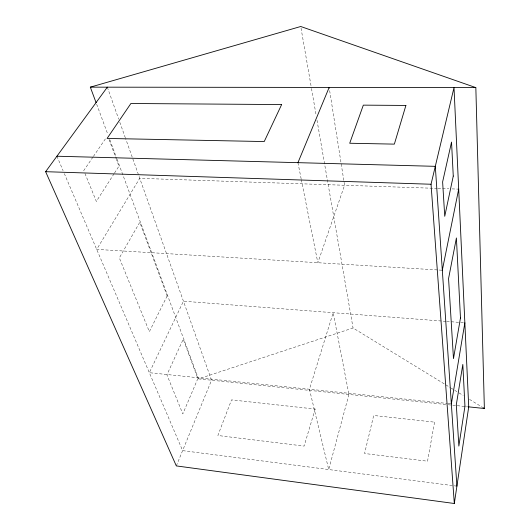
<?xml version="1.0" encoding="UTF-8"?>
<svg xmlns="http://www.w3.org/2000/svg" width="530" height="530" viewBox="0 0 530 530"><rect width="100%" height="100%" fill="white"/><g stroke="black" fill="none" stroke-linecap="round" stroke-linejoin="round"><path stroke-width="0.4" stroke-dasharray="2.65 1.99" d="M176.331 465.91L211.543 380.229L125.617 138.588M114.069 173.747L96.334 201.393L84.694 172.787M114.513 173.052L118.952 166.142L116.401 159.278M92.949 157.105L83.78 170.534L84.389 172.038M93.406 156.429L105.781 138.303M117.084 159.305L198.492 378.877L353.053 327.99L450.487 387.715M437.204 188.395L139.748 178.325L96.698 249.398L442.318 270.227M438.012 188.422L448.771 188.786M452.07 188.899L458.688 189.124M445.922 321.352L183.446 301.212L149.347 372.703L447.247 403.449M446.691 321.412L459.914 322.425M460.722 322.485L464.85 322.803M448.055 403.535L451.348 403.873M198.492 378.877L447.406 404.662M448.208 404.748L456.443 405.596M457.238 405.682L467.122 406.702M456.9 486.149L182.611 450.626L64.355 173.648M451.189 388.152L454.018 389.881M454.72 390.312L458.251 392.478M458.96 392.909L463.193 395.506M469.547 399.401L482.254 407.192M56.915 156.224L63.09 170.673M109.028 139.436L116.116 158.51M96.659 104.218L107.875 134.481M109.889 139.913L116.792 158.53M107.332 87.172L118.687 119.118M119.8 122.231L125.338 137.813M297.94 162.664L301.146 178.802M301.305 179.61L317.834 262.728L344.566 185.261L329.15 87.437M301.027 28.13L311.349 87.616M311.488 88.43L316.012 114.5M317 120.204L353.053 327.99M434.56 422.158L427.544 461.213L364.567 453.494L373.69 415.48L434.56 422.158M348.932 394.459L328.706 469.547L309.44 389.225L333.171 312.7L348.932 394.459M315.171 409.061L304.121 446.081L217.863 435.501L231.517 399.885L315.171 409.061M197.849 378.572L182.817 413.91L166.91 374.829L183.234 339.213L197.849 378.572M167.155 295.932L149.361 331.694L119.336 257.905L139.794 222.256L167.155 295.932"/><path stroke-width="0.79" d="M454.316 503.5L468.725 406.868L454.011 87.582L431.042 184.241L454.316 503.5L176.331 465.91L45.626 171.687L107.332 87.172M451.348 403.873L464.85 322.803M442.318 270.227L458.688 189.124M297.94 162.664L329.15 87.437M96.082 102.668L90.325 87.152L300.742 26.5L475.841 87.609L484.374 408.491L467.944 406.788M90.325 87.152L475.841 87.609M56.915 156.224L435.302 166.334L456.9 486.149M45.626 171.687L431.042 184.241M482.962 407.63L484.374 408.491M464.949 406.218L458.854 446.081L456.31 404.728L462.822 364.421L464.949 406.218M460.471 318.013L453.481 358.625L448.565 278.601L456.403 237.963L460.471 318.013M453.263 176.073L444.736 216.3L442.623 181.909L451.54 142.073L453.263 176.073M405.9 105.437L394.36 144.127L349.707 143.246L363.328 105.139L405.9 105.437M281.642 104.562L264.225 141.556L107.093 138.443L130.89 103.502L281.642 104.562"/></g></svg>
